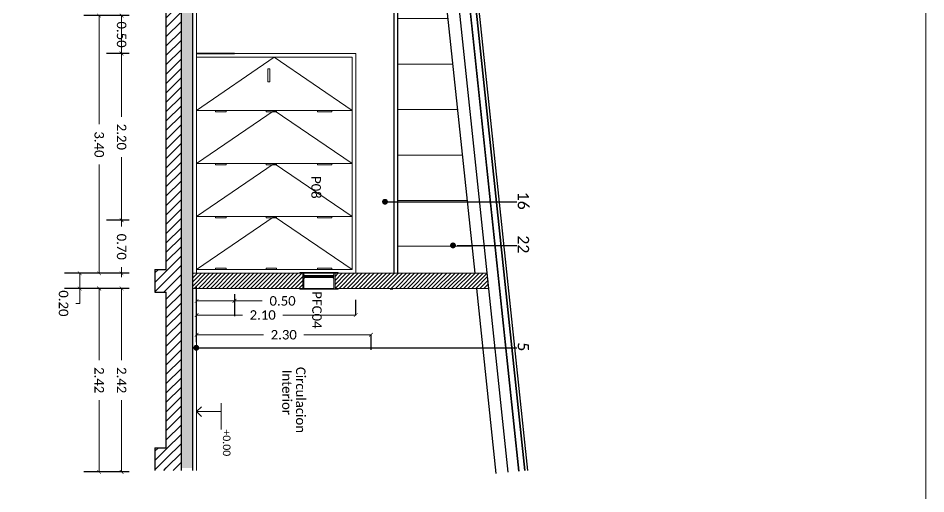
# Model space of a CAD drawing. Header units: metres. Extents: x -127.2 to -72.7, y -10.7 to 45.9.
# Drawn here: x -91.05 to -79.08, y 10.17 to 16.45 of the extents above; entities that cross this region are included whole.
import ezdxf
from ezdxf import colors
from ezdxf.entities.mleader import LeaderData, LeaderLine
from ezdxf.enums import TextEntityAlignment as Align
from ezdxf.math import Vec2, Vec3

# ---------------------------------------------------------------- set-up
doc = ezdxf.new("R2010")
doc.units = ezdxf.units.M
doc.header["$LTSCALE"] = 0.05
doc.header["$MEASUREMENT"] = 0
for name, color, linetype, lineweight in [('0-COT-1-50', 3, 'Continuous', 5), ('0-T-1-50-TEXTOS', 4, 'Continuous', 5), ('0-T-1-75-TEXTOS', 4, 'Continuous', 5), ('2.CORTE CHAPA', 3, 'Continuous', 25), ('2.CORTE MURO EXTERIOR', 4, 'Continuous', 18), ('3. LINEA SOLADO', 4, 'Continuous', 18), ('3.VISTA MURO AMARILLO', 3, 'Continuous', 35), ('3SA TEXTOS 1-100', 1, 'Continuous', 0), ('6', 252, 'Continuous', 25), ('AR-CARPINTERIA 015', 1, 'Continuous', 0), ('CARPINTERIAS', 1, 'Continuous', 25), ('ESTRUCTURA', 3, 'Continuous', 18), ('flechitas', 2, 'Continuous', 25)]:
    doc.layers.add(name, color=color, linetype=linetype, lineweight=lineweight)
doc.layers.add('2.CORTE PLATEA', color=4, linetype='Continuous')
doc.layers.add('HATCH', color=1, linetype='Continuous')
doc.layers.add('2.CORTE RELLENO MURO', color=7, linetype='Continuous', true_color=0x9e9e9e)
doc.layers.add('AR-CARPINTERIA DET BARRIDO', color=7, linetype='Continuous', lineweight=0, true_color=0x8a8a8a)
doc.styles.add('1-50-TEXTO-CAL', font='calibri.ttf', dxfattribs={"height": 0.125})
doc.styles.add('TCH-1-50-CA', font='calibri.ttf', dxfattribs={"height": 0.1})
doc.styles.add('TCH-1-75-CA', font='calibri.ttf', dxfattribs={"height": 0.15})
doc.dimstyles.new('1-50-COTAS', dxfattribs={"dimtxt": 0.12, "dimasz": 0.1, "dimexe": 0.2, "dimexo": 0.02, "dimgap": 0.1, "dimtad": 0, "dimtoh": 1, "dimzin": 0, "dimdsep": 46, "dimtxsty": '1-50-TEXTO-CAL', "dimblk": 'ARCHTICK', "dimcen": 2, "dimclrd": 256, "dimclre": 250, "dimclrt": 256, "dimadec": 0, "dimazin": 0, "dimtfac": 1, "dimtmove": 0, "dimatfit": 3, "dimldrblk": 'DOT', "dimfxl": 1, "dimfxlon": 1, "dimtzin": 0, "dimlwd": -1, "dimarcsym": 0})
pattern_1 = [(45, (0, 0), (-0.0265165042944955, 0.0265165042944955), [])]
pattern_2 = [(45, (0, 0), (-0.0618718433538229, 0.0618718433538229), [])]

# ---------------------------------------------------------------- blocks, each defined once
blk = doc.blocks.new('_ArchTick')
at = {"color": 0, "linetype": 'ByBlock', "const_width": 0.15}
blk.add_lwpolyline([(-0.5, -0.5), (0.5, 0.5)], dxfattribs=at)
blk = doc.blocks.new('*D46')
at = {"layer": '0-COT-1-50', "color": 250, "lineweight": -2, "transparency": 16777216}
for p, q in [((-88.6980167881667, 12.17629953461345), (-88.6980167881667, 12.47298835978131)), ((-86.39801678816677, 12.27298835978131), (-86.39801678816677, 12.07298835978131))]:
    blk.add_line(p, q, dxfattribs=at)
at = {"layer": '0-COT-1-50', "transparency": 16777216}
for p, q in [((-88.6980167881667, 12.27298835978131), (-87.81368986508981, 12.27298835978131)), ((-86.39801678816677, 12.27298835978131), (-87.28234371124366, 12.27298835978131))]:
    blk.add_line(p, q, dxfattribs=at)
at = {"layer": 'Defpoints', "color": 0, "transparency": 16777216}
for p in [(-86.39801678816677, 12.28184762417573), (-86.39801678816677, 12.27298835978131), (-88.6980167881667, 12.15629953461345, -2.0498967e-09)]:
    blk.add_point(p, dxfattribs=at)
at = {"layer": '0-COT-1-50', "transparency": 16777216, "xscale": 0.05, "yscale": 0.05, "zscale": 0.05, "rotation": 180}
blk.add_blockref('_ArchTick', (-88.6980167881667, 12.27298835978131), dxfattribs=at)
at = {"layer": '0-COT-1-50', "transparency": 16777216, "xscale": 0.05, "yscale": 0.05, "zscale": 0.05}
blk.add_blockref('_ArchTick', (-86.39801678816677, 12.27298835978131), dxfattribs=at)
at = {"layer": '0-COT-1-50', "transparency": 16777216, "insert": (-87.54801678816673, 12.27298835978131), "char_height": 0.125, "attachment_point": 5, "style": '1-50-TEXTO-CAL'}
blk.add_mtext('2.30', dxfattribs=at)
blk = doc.blocks.new('_Dot')
at = {"color": 0, "linetype": 'ByBlock', "lineweight": -2}
blk.add_line((-0.4999999999999432, 0), (-0.9999999999999432, 0), dxfattribs=at)
at = {"color": 0, "linetype": 'ByBlock', "const_width": 0.3425258225954906}
blk.add_lwpolyline([(-0.1712629112976742, 0, 1), (0.1712629112977879, 0, 1)], format="xyb", close=True, dxfattribs=at)
blk = doc.blocks.new('*D47')
at = {"layer": '0-COT-1-50', "color": 250, "lineweight": -2, "transparency": 16777216}
for p, q in [((-88.6980167881667, 12.53024995387942), (-88.6980167881667, 12.9195480281394)), ((-88.19801678816674, 12.80951923136864), (-88.19801678816674, 12.5195480281394))]:
    blk.add_line(p, q, dxfattribs=at)
at = {"layer": '0-COT-1-50', "transparency": 16777216}
for p, q in [((-88.6980167881667, 12.7195480281394), (-88.19801678816674, 12.7195480281394)), ((-88.19801678816674, 12.7195480281394), (-87.83159563432059, 12.7195480281394))]:
    blk.add_line(p, q, dxfattribs=at)
at = {"layer": 'Defpoints', "color": 0, "transparency": 16777216}
for p in [(-88.19801678816674, 12.82951923136864), (-88.19801678816674, 12.7195480281394), (-88.6980167881667, 12.51024995387942, -2.0498967e-09)]:
    blk.add_point(p, dxfattribs=at)
at = {"layer": '0-COT-1-50', "transparency": 16777216, "xscale": 0.05, "yscale": 0.05, "zscale": 0.05, "rotation": 180}
blk.add_blockref('_ArchTick', (-88.6980167881667, 12.7195480281394), dxfattribs=at)
at = {"layer": '0-COT-1-50', "transparency": 16777216, "xscale": 0.05, "yscale": 0.05, "zscale": 0.05}
blk.add_blockref('_ArchTick', (-88.19801678816674, 12.7195480281394), dxfattribs=at)
at = {"layer": '0-COT-1-50', "transparency": 16777216, "insert": (-87.56390332662828, 12.7195480281394), "char_height": 0.125, "attachment_point": 5, "style": '1-50-TEXTO-CAL'}
blk.add_mtext('0.50', dxfattribs=at)
blk = doc.blocks.new('*D48')
at = {"layer": '0-COT-1-50', "color": 250, "lineweight": -2, "transparency": 16777216}
for p, q in [((-88.6980167881667, 12.34402292885516), (-88.6980167881667, 12.73332100311513)), ((-86.59801678816662, 12.53332100311513), (-86.59801678816662, 12.73332100311513))]:
    blk.add_line(p, q, dxfattribs=at)
at = {"layer": '0-COT-1-50', "transparency": 16777216}
for p, q in [((-88.6980167881667, 12.53332100311513), (-88.09118986508982, 12.53332100311513)), ((-86.59801678816662, 12.53332100311513), (-87.55984371124366, 12.53332100311513))]:
    blk.add_line(p, q, dxfattribs=at)
at = {"layer": 'Defpoints', "color": 0, "transparency": 16777216}
for p in [(-86.59801678816662, 12.53332100311513), (-86.59801678816662, 12.51478653375426, -2.5673964e-09), (-88.6980167881667, 12.32402292885516, -2.0498967e-09)]:
    blk.add_point(p, dxfattribs=at)
at = {"layer": '0-COT-1-50', "transparency": 16777216, "xscale": 0.05, "yscale": 0.05, "zscale": 0.05, "rotation": 180}
blk.add_blockref('_ArchTick', (-88.6980167881667, 12.53332100311513), dxfattribs=at)
at = {"layer": '0-COT-1-50', "transparency": 16777216, "xscale": 0.05, "yscale": 0.05, "zscale": 0.05}
blk.add_blockref('_ArchTick', (-86.59801678816662, 12.53332100311513), dxfattribs=at)
at = {"layer": '0-COT-1-50', "transparency": 16777216, "insert": (-87.82551678816674, 12.53332100311513), "char_height": 0.125, "attachment_point": 5, "style": '1-50-TEXTO-CAL'}
blk.add_mtext('2.10', dxfattribs=at)
blk = doc.blocks.new('*D121')
at = {"layer": '0-COT-1-50', "color": 250, "lineweight": -2, "transparency": 16777216}
for p, q in [((-89.88354344486997, 16.48358507775342), (-90.1830167881667, 16.48358507775342)), ((-89.88354344486997, 13.08369226340783), (-90.1830167881667, 13.08369226340783))]:
    blk.add_line(p, q, dxfattribs=at)
at = {"layer": '0-COT-1-50', "transparency": 16777216}
for p, q in [((-89.9830167881667, 16.48358507775342), (-89.9830167881667, 15.04984059365755)), ((-89.9830167881667, 13.08369226340783), (-89.9830167881667, 14.5174367475037))]:
    blk.add_line(p, q, dxfattribs=at)
at = {"layer": 'Defpoints', "color": 0, "transparency": 16777216}
for p in [(-89.86354344486998, 16.48358507775342, 5.3223426e-09), (-89.9830167881667, 13.08369226340783), (-89.86354344486998, 13.08369226340783, 5.2884059e-09)]:
    blk.add_point(p, dxfattribs=at)
at = {"layer": '0-COT-1-50', "transparency": 16777216, "xscale": 0.05, "yscale": 0.05, "zscale": 0.05}
for p, rotation in [((-89.9830167881667, 16.48358507775342), 90), ((-89.9830167881667, 13.08369226340783), 270)]:
    blk.add_blockref('_ArchTick', p, dxfattribs=dict(at, rotation=rotation))
at = {"layer": '0-COT-1-50', "transparency": 16777216, "insert": (-89.9830167881667, 14.78363867058061), "char_height": 0.125, "attachment_point": 5, "rotation": 270, "style": '1-50-TEXTO-CAL'}
blk.add_mtext('3.40', dxfattribs=at)
blk = doc.blocks.new('*D122')
at = {"layer": '0-COT-1-50', "color": 250, "lineweight": -2, "transparency": 16777216}
for p, q in [((-89.88354344486997, 12.88368856762117), (-90.1830167881667, 12.88368856762117)), ((-89.88354344487254, 10.46367986041713), (-90.1830167881667, 10.46367986041713))]:
    blk.add_line(p, q, dxfattribs=at)
at = {"layer": '0-COT-1-50', "transparency": 16777216}
for p, q in [((-89.9830167881667, 12.88368856762117), (-89.9830167881667, 11.93728998324993)), ((-89.9830167881667, 10.46367986041713), (-89.9830167881667, 11.41007844478839))]:
    blk.add_line(p, q, dxfattribs=at)
at = {"layer": 'Defpoints', "color": 0, "transparency": 16777216}
for p in [(-89.86354344486998, 12.88368856762117, 5.2884059e-09), (-89.9830167881667, 10.46367986041713), (-89.86354344487255, 10.46367986041713, 5.2884059e-09)]:
    blk.add_point(p, dxfattribs=at)
at = {"layer": '0-COT-1-50', "transparency": 16777216, "xscale": 0.05, "yscale": 0.05, "zscale": 0.05}
for p, rotation in [((-89.9830167881667, 12.88368856762117), 90), ((-89.9830167881667, 10.46367986041713), 270)]:
    blk.add_blockref('_ArchTick', p, dxfattribs=dict(at, rotation=rotation))
at = {"layer": '0-COT-1-50', "transparency": 16777216, "insert": (-89.9830167881667, 11.67368421401915), "char_height": 0.125, "attachment_point": 5, "rotation": 270, "style": '1-50-TEXTO-CAL'}
blk.add_mtext('2.42', dxfattribs=at)
blk = doc.blocks.new('*D126')
at = {"layer": '0-COT-1-50', "color": 250, "lineweight": -2, "transparency": 16777216}
for p, q in [((-89.58808224956833, 16.48358507775342), (-89.88755559286506, 16.48358507775342)), ((-89.58808224956886, 15.9836822451621), (-89.88755559286506, 15.9836822451621))]:
    blk.add_line(p, q, dxfattribs=at)
at = {"layer": '0-COT-1-50', "transparency": 16777216}
blk.add_line((-89.68755559286505, 16.48358507775342), (-89.68755559286505, 15.9836822451621), dxfattribs=at)
at = {"layer": 'Defpoints', "color": 0, "transparency": 16777216}
for p in [(-89.56808224956833, 16.48358507775342, 5.2884059e-09), (-89.68755559286505, 15.9836822451621), (-89.56808224956886, 15.9836822451621, 5.2884059e-09)]:
    blk.add_point(p, dxfattribs=at)
at = {"layer": '0-COT-1-50', "transparency": 16777216, "xscale": 0.05, "yscale": 0.05, "zscale": 0.05}
for p, rotation in [((-89.68755559286505, 16.48358507775342), 90), ((-89.68755559286505, 15.9836822451621), 270)]:
    blk.add_blockref('_ArchTick', p, dxfattribs=dict(at, rotation=rotation))
at = {"layer": '0-COT-1-50', "transparency": 16777216, "insert": (-89.68755559286505, 16.23363366145775), "char_height": 0.125, "attachment_point": 5, "rotation": 270, "style": '1-50-TEXTO-CAL'}
blk.add_mtext('0.50', dxfattribs=at)
blk = doc.blocks.new('*D127')
at = {"layer": '0-COT-1-50', "color": 250, "lineweight": -2, "transparency": 16777216}
for p, q in [((-89.58808224956833, 15.9836822451621), (-89.88755559286507, 15.9836822451621)), ((-89.58808224957065, 13.78369273429809), (-89.88755559286507, 13.78369273429809))]:
    blk.add_line(p, q, dxfattribs=at)
at = {"layer": '0-COT-1-50', "transparency": 16777216}
for p, q in [((-89.68755559286507, 15.9836822451621), (-89.68755559286507, 15.14936056665317)), ((-89.68755559286507, 13.78369273429809), (-89.68755559286507, 14.61801441280702))]:
    blk.add_line(p, q, dxfattribs=at)
at = {"layer": 'Defpoints', "color": 0, "transparency": 16777216}
for p in [(-89.56808224956833, 15.9836822451621, 5.2884059e-09), (-89.68755559286507, 13.78369273429809), (-89.56808224957065, 13.78369273429809, 5.2884059e-09)]:
    blk.add_point(p, dxfattribs=at)
at = {"layer": '0-COT-1-50', "transparency": 16777216, "xscale": 0.05, "yscale": 0.05, "zscale": 0.05}
for p, rotation in [((-89.68755559286507, 15.9836822451621), 90), ((-89.68755559286507, 13.78369273429809), 270)]:
    blk.add_blockref('_ArchTick', p, dxfattribs=dict(at, rotation=rotation))
at = {"layer": '0-COT-1-50', "transparency": 16777216, "insert": (-89.68755559286507, 14.88368748973008), "char_height": 0.125, "attachment_point": 5, "rotation": 270, "style": '1-50-TEXTO-CAL'}
blk.add_mtext('2.20', dxfattribs=at)
blk = doc.blocks.new('*D128')
at = {"layer": '0-COT-1-50', "color": 250, "lineweight": -2, "transparency": 16777216}
for p, q in [((-89.58808224956833, 13.78369273429809), (-89.88755559286507, 13.78369273429809)), ((-89.58808224956906, 13.08369226340783), (-89.88755559286507, 13.08369226340783))]:
    blk.add_line(p, q, dxfattribs=at)
at = {"layer": '0-COT-1-50', "transparency": 16777216}
for p, q in [((-89.68755559286507, 13.78369273429809), (-89.68755559286507, 13.83369273429809)), ((-89.68755559286507, 13.78369273429809), (-89.68755559286507, 13.70138480654527)), ((-89.68755559286507, 13.08369226340783), (-89.68755559286507, 13.16600019116065)), ((-89.68755559286507, 13.08369226340783), (-89.68755559286507, 13.03369226340783))]:
    blk.add_line(p, q, dxfattribs=at)
at = {"layer": 'Defpoints', "color": 0, "transparency": 16777216}
for p in [(-89.56808224956833, 13.78369273429809, 5.2884059e-09), (-89.68755559286507, 13.08369226340783), (-89.56808224956906, 13.08369226340783, 5.2884059e-09)]:
    blk.add_point(p, dxfattribs=at)
at = {"layer": '0-COT-1-50', "transparency": 16777216, "xscale": 0.05, "yscale": 0.05, "zscale": 0.05}
for p, rotation in [((-89.68755559286507, 13.78369273429809), 270), ((-89.68755559286507, 13.08369226340783), 90)]:
    blk.add_blockref('_ArchTick', p, dxfattribs=dict(at, rotation=rotation))
at = {"layer": '0-COT-1-50', "transparency": 16777216, "insert": (-89.68755559286507, 13.43369249885295), "char_height": 0.125, "attachment_point": 5, "rotation": 270, "style": '1-50-TEXTO-CAL'}
blk.add_mtext('0.70', dxfattribs=at)
blk = doc.blocks.new('*D129')
at = {"layer": '0-COT-1-50', "color": 250, "lineweight": -2, "transparency": 16777216}
for p, q in [((-89.58808224956833, 13.08369226340783), (-90.43919159560423, 13.08369226340783)), ((-89.58808224956853, 12.88368856762117), (-90.43919159560423, 12.88368856762117))]:
    blk.add_line(p, q, dxfattribs=at)
at = {"layer": '0-COT-1-50', "transparency": 16777216}
for p, q in [((-90.23919159560423, 13.08369226340783), (-90.23919159560423, 12.88368856762117)), ((-90.23919159560423, 12.88368856762117), (-90.23919159560423, 12.68665483653225)), ((-90.23919159560423, 12.68665483653225), (-90.28919159560422, 12.68665483653225))]:
    blk.add_line(p, q, dxfattribs=at)
at = {"layer": 'Defpoints', "color": 0, "transparency": 16777216}
for p in [(-89.56808224956833, 13.08369226340783, 5.2884059e-09), (-90.23919159560423, 12.88368856762117), (-89.56808224956853, 12.88368856762117, 5.2884059e-09)]:
    blk.add_point(p, dxfattribs=at)
at = {"layer": '0-COT-1-50', "transparency": 16777216, "xscale": 0.05, "yscale": 0.05, "zscale": 0.05}
for p, rotation in [((-90.23919159560423, 13.08369226340783), 90), ((-90.23919159560423, 12.88368856762117), 270)]:
    blk.add_blockref('_ArchTick', p, dxfattribs=dict(at, rotation=rotation))
at = {"layer": '0-COT-1-50', "transparency": 16777216, "insert": (-90.45323005714269, 12.68665483653223), "char_height": 0.125, "attachment_point": 5, "rotation": 270, "style": '1-50-TEXTO-CAL'}
blk.add_mtext('0.20', dxfattribs=at)
blk = doc.blocks.new('*D124')
at = {"layer": '0-COT-1-50', "color": 250, "lineweight": -2, "transparency": 16777216}
for p, q in [((-89.58808224956833, 12.88368856762117), (-89.88755559286506, 12.88368856762117)), ((-89.5880822495709, 10.46367986041713), (-89.88755559286506, 10.46367986041713))]:
    blk.add_line(p, q, dxfattribs=at)
at = {"layer": '0-COT-1-50', "transparency": 16777216}
for p, q in [((-89.68755559286505, 12.88368856762117), (-89.68755559286505, 11.93728998324993)), ((-89.68755559286505, 10.46367986041713), (-89.68755559286505, 11.41007844478839))]:
    blk.add_line(p, q, dxfattribs=at)
at = {"layer": 'Defpoints', "color": 0, "transparency": 16777216}
for p in [(-89.56808224956833, 12.88368856762117, 5.2884059e-09), (-89.68755559286505, 10.46367986041713), (-89.5680822495709, 10.46367986041713, 5.2884059e-09)]:
    blk.add_point(p, dxfattribs=at)
at = {"layer": '0-COT-1-50', "transparency": 16777216, "xscale": 0.05, "yscale": 0.05, "zscale": 0.05}
for p, rotation in [((-89.68755559286505, 12.88368856762117), 90), ((-89.68755559286505, 10.46367986041713), 270)]:
    blk.add_blockref('_ArchTick', p, dxfattribs=dict(at, rotation=rotation))
at = {"layer": '0-COT-1-50', "transparency": 16777216, "insert": (-89.68755559286505, 11.67368421401915), "char_height": 0.125, "attachment_point": 5, "rotation": 270, "style": '1-50-TEXTO-CAL'}
blk.add_mtext('2.42', dxfattribs=at)
blk = doc.blocks.new('_Open90')
at = {"color": 0, "linetype": 'ByBlock', "lineweight": -2}
for p, q in [((0, 0), (-1, 0)), ((-0.5, 0.5), (0, 0)), ((0, 0), (-0.5, -0.5))]:
    blk.add_line(p, q, dxfattribs=at)
blk = doc.blocks.new('PFC04-corte')
at = {"layer": 'CARPINTERIAS', "linetype": 'Continuous', "lineweight": 5}
for p, q in [((0, 0), (4.547e-13, -0.5037999401918114)), ((0, 0), (0.0113193339698228, 0)), ((0.2113193339655481, 0), (0.2210531332448227, 0)), ((0.2210531332448227, 0), (0.2210531332448227, -0.5037999401918114)), ((0, -0.0545782262279317), (0.0353783334062427, -0.0545782262279317)), ((0.0113193339698228, -0.0545782262279317), (0.0113193339698228, -0.4492217139638797)), ((0.0420238205679198, -0.0545782262279317), (0.067918243607437, -0.0545782262279317)), ((0.2210531332448227, -0.0545782262279317), (0.0745637307695688, -0.0545782262279317)), ((0.2113193339655481, -0.4492217139638797), (0.2113193339650934, -0.0545782262279317)), ((0, -0.449221713964107), (0.0353783334062427, -0.449221713964107)), ((0.0420238205679198, -0.449221713964107), (0.067918243607437, -0.449221713964107)), ((0.0745652403475106, -0.449221713964107), (0.2210531332448227, -0.4492217139643344)), ((0, -0.5037999401920388), (0.0113193339689133, -0.5037999401922661)), ((0.2113193339650934, -0.5037999401922661), (0.2210531332448227, -0.5037999401922661))]:
    blk.add_line(p, q, dxfattribs=at)
for points in [[(0.0420238205679198, -0.0545782262279317), (0.0420253301458615, -0.0545782262279317), (0.0420253301458615, -0.0620493328619887), (0.0353783334062427, -0.0620493328619887), (0.0353783334062427, -0.0545782262279317)], [(0.0420238205679198, -0.0545782262279317), (0.0420238205679198, -0.449221713964107)], [(0.0473352230651471, -0.0545782262279317), (0.0473352230651471, -0.449221713964107)], [(0.0621633336581908, -0.0545782262279317), (0.0621633336581908, -0.449221713964107)], [(0.0679182436078918, -0.0545782262279317), (0.06791673402995, -0.0545782262279317), (0.06791673402995, -0.0620493328619887), (0.0745637307695688, -0.0620493328619887), (0.0745637307695688, -0.0545782262279317)], [(0.067918243607437, -0.0545782262279317), (0.067918243607437, -0.449221713964107)], [(0.0420238205679198, -0.449221713964107), (0.0420253301458615, -0.449221713964107), (0.0420253301458615, -0.4417506073300501), (0.0353783334062427, -0.4417506073300501), (0.0353783334062427, -0.449221713964107)], [(0.0745652403475106, -0.449221713964107), (0.0745652403475106, -0.4417506073300501), (0.067918243607437, -0.4417506073300501), (0.067918243607437, -0.449221713964107)]]:
    blk.add_lwpolyline(points, dxfattribs=at)
at = {"layer": 'ESTRUCTURA', "color": 252, "ltscale": 2}
blk.add_line((0.2113193339650934, -0.4656910723374494), (0.2113193339650934, -0.4656910723374494), dxfattribs=at)
blk.add_line((0.2113193339650934, -0.4656910723374494), (0.2113193339650934, -0.4656910723374494), dxfattribs=at)
blk.add_line((0.2113193339650934, -0.4656910723374494), (0.2113193339650934, -0.4656910723374494), dxfattribs=at)
blk = doc.blocks.new('P08A - vista')
at = {"layer": 'AR-CARPINTERIA 015', "linetype": 'Continuous', "lineweight": 5}
for p, q in [((0.7500258190793829, 2.050670243600052), (0.7500258190793829, -2.6132057e-09)), ((1.450025819079201, 2.050670240986847), (1.450025819079201, -5.2264113e-09)), ((2.150025819079019, 2.050670240986847), (2.150025819079019, -5.2264113e-09))]:
    blk.add_line(p, q, dxfattribs=at)
for points in [[(4.547e-13, 2.099999999999682), (2.90001684004983, 2.099999992160292), (2.900016840050283, -7.8393896e-09), (0, 0)], [(0.0499572269382043, 2.050670246213258), (2.850059613096619, 2.050670238373868), (2.850059613097073, -7.8393896e-09), (0.04995722693865901, 0)], [(0.04995722693865901, 1.786157862258051), (0.0690969592601505, 1.786157862258051), (0.0690969592601505, 1.596397391352639), (0.04995722693865901, 1.596397391352639)], [(0.7309034539607637, 1.786157862258051), (0.7500431862822552, 1.786157862258051), (0.7500431862822552, 1.596397391352639), (0.7309034539607637, 1.596397391352639)], [(1.430903453960582, 1.786157858991601), (1.450043186282073, 1.786157858991601), (1.450043186282073, 1.596397388086189), (1.430903453960582, 1.596397388086189)], [(2.130903446824504, 1.786157858338584), (2.150043179145996, 1.786157858338584), (2.150043179145996, 1.596397387433171), (2.130903446824504, 1.596397387433171)], [(0.04995722693865901, 1.056436902457335), (0.0690969592601505, 1.056436902457335), (0.0690969592601505, 0.9166764315518776), (0.04995722693865901, 0.9166764315518776)], [(0.7309034539607637, 1.056436902457335), (0.7500431862822552, 1.056436902457335), (0.7500431862822552, 0.9166764315518776), (0.7309034539607637, 0.9166764315518776)], [(1.430903453960582, 1.056436899190885), (1.450043186282073, 1.056436899190885), (1.450043186282073, 0.9166764282854274), (1.430903453960582, 0.9166764282854274)], [(2.130903446824504, 1.056436898537868), (2.150043179145996, 1.056436898537868), (2.150043179145996, 0.9166764276324102), (2.130903446824504, 0.9166764276324102)], [(2.525938783642687, 0.9681921387277724), (2.695647926900619, 0.9681921387277724), (2.695647926900619, 0.9382434663898492), (2.525938783642687, 0.9382434663898492)], [(0.04995722693865901, 0.3884676070661044), (0.0690969592601505, 0.3884676070661044), (0.0690969592601505, 0.2487071361460949), (0.04995722693865901, 0.2487071361460949)], [(0.7309034539607637, 0.3884676070661044), (0.7500431862822552, 0.3884676070661044), (0.7500431862822552, 0.2487071361460949), (0.7309034539607637, 0.2487071361460949)], [(1.430903453960582, 0.3884676037996542), (1.450043186282073, 0.3884676037996542), (1.450043186282073, 0.2487071328796446), (1.430903453960582, 0.2487071328796446)], [(2.130903446824504, 0.388467603146637), (2.150043179145996, 0.388467603146637), (2.150043179145996, 0.2487071322266274), (2.130903446824504, 0.2487071322266274)]]:
    blk.add_lwpolyline(points, close=True, dxfattribs=at)
at = {"layer": 'AR-CARPINTERIA DET BARRIDO', "ltscale": 3}
for p, q in [((0.04995722693865901, 2.050670246213258), (0.7500258190793829, 1.025335120493537)), ((0.7500258190793829, 2.050670243600052), (1.450025819079201, 1.025335117880104)), ((1.450025819079201, 2.050670240986847), (2.150025819064012, 1.025335115267126)), ((2.150025815511071, 2.050670235107418), (2.850025815495883, 1.025335109387697)), ((0.04995722693865901, 0), (0.7500258190793829, 1.025335120493537)), ((0.7500258190793829, 0), (1.450025819079201, 1.025335117880104)), ((1.450025819079201, -5.2264113e-09), (2.150025819064012, 1.025335115267126)), ((2.150025815511071, -1.11058398e-08), (2.850025815495883, 1.025335109387697))]:
    blk.add_line(p, q, dxfattribs=at)

msp = doc.modelspace()

# ---------------------------------------------------------------- hatches: boundary and pattern name
at = {"layer": '2.CORTE RELLENO MURO'}
msp.add_hatch(color=256, dxfattribs=at).paths.add_polyline_path([(-88.74801678816664, 22.4287003885349), (-88.89801678816664, 22.4287003885349), (-88.90230694778974, 10.51584903388445), (-88.75230694778975, 10.51584903388445)])
at = {"layer": 'HATCH', "ltscale": 2}
h = msp.add_hatch(dxfattribs=at)
h.set_pattern_fill('ANSI31', color=256, scale=0.7, style=0)
h.set_pattern_definition(pattern_2)
h.paths.add_polyline_path([(-88.8980167881667, 22.4287003885349), (-89.09801678816667, 22.4287003885349), (-89.09801678816666, 20.33368225689327), (-89.2480167881666, 20.33368225689327), (-89.2480167881666, 20.03368903851049), (-89.09801678816666, 20.03368903851049), (-89.09801678816666, 13.13368065709312), (-89.24801678816658, 13.13368065709312), (-89.24801678816658, 12.83368743871031), (-89.09801678816666, 12.83368743871031), (-89.09801678816666, 10.48368876851621), (-88.89801678816664, 10.48368876851621)])
at = {"layer": 'HATCH'}
h = msp.add_hatch(dxfattribs=at)
h.set_pattern_fill('ANSI31', color=256, scale=0.3, style=0)
h.set_pattern_definition(pattern_1)
h.paths.add_polyline_path([(-87.2980167881666, 12.88368540667271), (-87.2980167881666, 13.08368910246038), (-88.74801678816664, 13.0836923762988), (-88.74801678816664, 12.88368868051113)])
h = msp.add_hatch(dxfattribs=at)
h.set_pattern_fill('ANSI31', color=256, scale=0.3, style=0)
h.set_pattern_definition(pattern_1)
h.paths.add_polyline_path([(-86.87043458368355, 13.08368910246038), (-86.87043458368355, 12.98368725456655), (-86.87043458368355, 12.88368382619899), (-86.39801678816677, 12.88368382619899), (-86.39801678816677, 12.95868382619898), (-86.39801678816673, 12.88368382619896), (-86.29801678816679, 12.88368382619896), (-84.84187538547478, 12.883683826199), (-84.86295433844677, 13.0834732403266)])
h = msp.add_hatch(dxfattribs=at)
h.set_pattern_fill('ANSI31', color=256, scale=0.7, style=0)
h.set_pattern_definition(pattern_2)
h.paths.add_polyline_path([(-89.09801678816666, 10.78368198689901), (-89.24801678816658, 10.78368198689901), (-89.24801678816658, 10.4836887685162), (-89.09801678816666, 10.4836887685162)])

# ---------------------------------------------------------------- linework, layer by layer
for p, q in [((-86.09801678816662, 20.08368903851039, 4.0809758e-09), (-86.09801678816662, 13.08369226340782, -3.1740405e-09)), ((-86.04801678816618, 20.08368903851039, 4.0809758e-09), (-86.04801678816622, 13.08369226340783, -3.1740405e-09))]:
    msp.add_line(p, q)
at = {"layer": '0-COT-1-50'}
for p, q in [((-86.0480167881662, 16.44376077291872), (-85.37837240219685, 16.44376077291872)), ((-86.0480167881662, 15.84376077291872), (-85.31506888915338, 15.84376077291872)), ((-86.0480167881662, 15.24376077291872), (-85.25176537610993, 15.24376077291872)), ((-86.0480167881662, 14.64376077291872), (-85.18846186306651, 14.64376077291872)), ((-86.0480167881662, 14.04376077291872), (-85.12515835002306, 14.04376077291872)), ((-86.0480167881662, 13.44376077291872), (-85.06185483697958, 13.44376077291872))]:
    msp.add_line(p, q, dxfattribs=at)
at = {"layer": '2.CORTE CHAPA'}
for p, q in [((-84.58617473870521, 10.46011551717879, -2.34846026e-08), (-85.6830495382247, 20.85645606876803, -2.59584284e-08)), ((-84.4469474971762, 10.47480480634568, -2.34846026e-08), (-85.5438222966957, 20.87114535793492, -2.59584284e-08)), ((-84.44230242182715, 10.47529488899226, -2.34845749e-08), (-85.53917722134662, 20.8716354405815, -2.59584007e-08)), ((-84.3673767849498, 10.4830822137028, -2.34845749e-08), (-85.46426387296479, 20.87953923745886, -2.59584284e-08)), ((-84.36274399809629, 10.4836887685162, -2.34845749e-08), (-85.45961879761576, 20.88002932010544, -2.59584007e-08)), ((-85.02386500075131, 13.08368752198669, -2.41128804e-08), (-85.76240614626036, 20.08368903851039, -2.5778542e-08)), ((-86.1427760266984, 12.88064581327586), (-86.13778196492134, 12.88040220094692)), ((-84.7452915861669, 10.44332775813092, -2.34846026e-08), (-85.00276343980958, 12.88368382619899, -2.40652893e-08))]:
    msp.add_line(p, q, dxfattribs=at)
at = {"layer": '2.CORTE MURO EXTERIOR'}
for p, q in [((-87.29801678816662, 13.08368910246038), (-88.74801678816665, 13.0836923762988)), ((-87.2980167881666, 13.08368910246038, -3.1740438e-09), (-87.2980167881666, 12.88368540667271, -3.3813339e-09)), ((-86.87043458368356, 13.08368910246038, -3.1740491e-09), (-86.87043458368356, 12.88368382619899, -3.3813177e-09)), ((-84.86297694641651, 13.08368752198669), (-86.87043458368359, 13.08368752198669, -3.1740508e-09)), ((-84.86295433844677, 13.0834732403266, -2.41088348e-08), (-84.84187538547478, 12.883683826199)), ((-87.2980167881666, 12.88368540667271), (-88.74801678816665, 12.88368868051113)), ((-86.87043458368356, 12.88368382619899), (-84.84187538547478, 12.883683826199)), ((-86.39801678816673, 12.88368382619896), (-86.39801678816673, 12.88368382619899)), ((-86.29801678816679, 12.88368382619896), (-86.29801678816679, 12.88368382619896))]:
    msp.add_line(p, q, dxfattribs=at)
at = {"layer": '2.CORTE PLATEA'}
for p, q in [((-88.89801678816664, 10.4836887685162, 2.4799115e-09), (-88.89801678816661, 22.4287003885349, 5.2162134e-09)), ((-88.74801678816664, 10.4836887685162, 2.4799115e-09), (-88.74801678816664, 22.4287003885349, 5.2162134e-09)), ((-89.09801678816666, 13.13368065709312, 5.7012752e-09), (-89.09801678816666, 20.03368903851048, 5.7012752e-09)), ((-89.24801678816658, 13.13368065709312), (-89.24801678816658, 12.83368743871031)), ((-89.24801678816658, 13.13368065709312), (-89.09801678816666, 13.13368065709312, 5.7012752e-09)), ((-89.24801678816658, 12.83368743871031), (-89.09801678816666, 12.83368743871031, 5.7012752e-09)), ((-89.09801678816666, 10.78368198689901, 2.4799115e-09), (-89.09801678816666, 12.83368743871032, 5.7012752e-09)), ((-89.24801678816658, 10.78368198689901, -3.6697787e-09), (-89.24801678816658, 10.4836887685162, -3.6697787e-09)), ((-89.2480167881666, 10.78368198689901, -3.6697787e-09), (-89.09801678816666, 10.78368198689901, 2.4799115e-09))]:
    msp.add_line(p, q, dxfattribs=at)
at = {"layer": '3. LINEA SOLADO', "linetype": 'Continuous'}
msp.add_line((-88.69801678816661, 22.65370038854012, 5.0085964e-09), (-88.69801678816661, 13.08369226340782, -3.1740405e-09), dxfattribs=at)
at = {"layer": '3. LINEA SOLADO'}
for p, q in [((-88.74801678816662, 22.4287003885349, 6.1211403e-09), (-88.74801678816662, 10.48367986041715, 2.0792754e-09)), ((-88.69801678816661, 12.88368856762015, -3.3813306e-09), (-88.69801678816661, 10.48368876851623, -5.8687657e-09))]:
    msp.add_line(p, q, dxfattribs=at)
at = {"layer": '3.VISTA MURO AMARILLO'}
msp.add_line((-88.19801678816674, 15.9836822451621), (-88.69801678816664, 15.9836822451621), dxfattribs=at)
at = {"layer": '6'}
for p, q in [((-84.32754973621057, 10.4836887685162, -2.34837011e-08), (-85.42481198723354, 20.88370164239716, -2.59584007e-08)), ((-86.13778196492134, 12.88040220094692), (-86.10781759425893, 12.87894052697325))]:
    msp.add_line(p, q, dxfattribs=at)
at = {"layer": 'ESTRUCTURA'}
msp.add_lwpolyline([(-127.1893212184144, 38.28813371181232), (-79.07798426157925, 38.28813371181232), (-79.07798426157925, -1.010811989196071), (-127.1893212184144, -1.010811989196071)], close=True, dxfattribs=at)
at = {"layer": 'flechitas', "linetype": 'ByBlock', "lineweight": -2}
for points in [[(-86.24017217244491, 14.0278800120208), (-84.47298811942152, 14.0278800120208)], [(-85.20322365786012, 13.45222419172254), (-84.47298811942152, 13.45222419172254)], [(-88.67376226296179, 12.10101944820087), (-84.47298811942152, 12.10101944820087)]]:
    msp.add_lwpolyline(points, dxfattribs=at)

# ---------------------------------------------------------------- block references
at = {"layer": '0-COT-1-50', "xscale": -1, "rotation": 270}
msp.add_blockref('P08A - vista', (-88.69801678816725, 13.08366540511182), dxfattribs=at)
at = {"layer": 'CARPINTERIAS', "rotation": 270}
msp.add_blockref('PFC04-corte', (-86.83232571582916, 13.0950084364293), dxfattribs=at)
at = {"layer": 'flechitas', "linetype": 'ByBlock', "lineweight": -2, "xscale": -0.1125, "yscale": 0.1125, "zscale": 0.1125}
for p in [(-86.21204717244491, 14.0278800120208), (-85.31572365786008, 13.45222419172254), (-88.70188726296179, 12.10101944820087)]:
    msp.add_blockref('_Dot', p, dxfattribs=at)

# ---------------------------------------------------------------- texts
at = {"layer": '0-T-1-50-TEXTOS', "char_height": 0.125, "width": 3.36795301084021, "attachment_point": 1, "rotation": 270, "line_spacing_factor": 4, "style": '1-50-TEXTO-CAL'}
for s, insert in [(' P08', (-87.05827703570003, 14.41035401999787)), (' PFC04', (-87.04764852822002, 12.89119258605292))]:
    msp.add_mtext(s, dxfattribs=dict(at, insert=insert))
at = {"layer": '0-T-1-75-TEXTOS', "lineweight": 5, "style": 'TCH-1-75-CA'}
for s, p in [('16', (-84.461538401094, 14.04119137585235)), ('22', (-84.461538401094, 13.46553555555408)), ('5', (-84.461538401094, 12.11433081203242))]:
    msp.add_text(s, height=0.15, rotation=270, dxfattribs=at).set_placement(p, align=Align.CENTER)
at = {"layer": '0-T-1-75-TEXTOS', "char_height": 0.125, "width": 2.160877470745928, "attachment_point": 1, "rotation": 270, "style": '1-50-TEXTO-CAL'}
for s, insert in [('Interior', (-87.44327658578536, 11.81176121064587)), ('Circulacion', (-87.26124614652676, 11.84850304793151))]:
    msp.add_mtext(s, dxfattribs=dict(at, insert=insert))

# ---------------------------------------------------------------- dimensions: what is measured, and where the dimension line sits
at = {"layer": '0-COT-1-50'}
for p1, p2, distance, picture, middle in [((-89.86354344486998, 16.48358507775342, 1.10236178e-08), (-89.86354344486998, 13.08369226340783, 1.09896811e-08), -0.11947334329671833, '*D121', (-89.9830167881667, 14.78363867058061, 5.7012752e-09)), ((-89.56808224956833, 15.9836822451621, 1.09896811e-08), (-89.56808224957065, 13.78369273429809, 1.09896811e-08), -0.11947334329441618, '*D127', (-89.68755559286507, 14.88368748973008, 5.7012752e-09)), ((-89.56808224956833, 13.78369273429809, 1.09896811e-08), (-89.56808224956906, 13.08369226340783, 1.09896811e-08), -0.11947334329600777, '*D128', (-89.68755559286507, 13.43369249885295, 5.7012752e-09))]:
    dim = msp.add_aligned_dim(p1=p1, p2=p2, distance=distance, dimstyle='1-50-COTAS', override={"dimasz": 0.05}, dxfattribs=at)
    dim.commit()
    dim.dimension.update_dxf_attribs({"geometry": picture, "text_midpoint": middle, "text_rotation": 270})
for base, p1, p2, angle, picture, middle in [((-89.68755559286505, 15.9836822451621, 5.7352119e-09), (-89.56808224956833, 16.48358507775342, 1.10236178e-08), (-89.56808224956886, 15.9836822451621, 1.10236178e-08), 269.99999999993975, '*D126', (-89.68755559286505, 16.23363366145775, 5.7352119e-09)), ((-90.23919159560423, 12.88368856762117, 5.7012752e-09), (-89.56808224956833, 13.08369226340783, 1.09896811e-08), (-89.56808224956853, 12.88368856762117, 1.09896811e-08), 269.999999999943, '*D129', (-90.45323005714269, 12.68665483653223, 5.7012752e-09)), ((-89.9830167881667, 10.46367986041713, 5.7012752e-09), (-89.86354344486998, 12.88368856762117, 1.09896811e-08), (-89.86354344487255, 10.46367986041713, 1.09896811e-08), 269.99999999993906, '*D122', (-89.9830167881667, 11.67368421401915, 5.7012752e-09)), ((-89.68755559286505, 10.46367986041713, 5.7012752e-09), (-89.56808224956833, 12.88368856762117, 1.09896811e-08), (-89.5680822495709, 10.46367986041713, 1.09896811e-08), 269.99999999993906, '*D124', (-89.68755559286505, 11.67368421401915, 5.7012752e-09))]:
    dim = msp.add_linear_dim(base=base, p1=p1, p2=p2, angle=angle, dimstyle='1-50-COTAS', override={"dimasz": 0.05}, dxfattribs=at)
    dim.commit()
    dim.dimension.update_dxf_attribs({"geometry": picture, "text_midpoint": middle, "dimtype": 161, "text_rotation": 270})
for base, p1, p2, picture, middle in [((-88.19801678816674, 12.7195480281394, 2.1189815e-09), (-88.6980167881667, 12.51024995387942), (-88.19801678816674, 12.82951923136864, 2.1189815e-09), '*D47', (-87.56390332662828, 12.7195480281394, 2.1189815e-09)), ((-86.59801678816662, 12.53332100311513, 2.1189815e-09), (-88.6980167881667, 12.32402292885516), (-86.59801678816662, 12.51478653375426), '*D48', (-87.82551678816674, 12.53332100311513, 2.1189815e-09))]:
    dim = msp.add_linear_dim(base=base, p1=p1, p2=p2, angle=180, dimstyle='1-50-COTAS', override={"dimasz": 0.05}, dxfattribs=at)
    dim.commit()
    dim.dimension.update_dxf_attribs({"geometry": picture, "text_midpoint": middle, "dimtype": 160})
dim = msp.add_linear_dim(base=(-86.39801678816677, 12.27298835978131, 2.1189815e-09), p1=(-88.6980167881667, 12.15629953461345), p2=(-86.39801678816677, 12.28184762417573, 2.17619e-09), angle=180, dimstyle='1-50-COTAS', override={"dimasz": 0.05}, dxfattribs=at)
dim.commit()
dim.dimension.update_dxf_attribs({"geometry": '*D46', "text_midpoint": (-87.54801678816673, 12.27298835978131, 2.1189815e-09)})

# ---------------------------------------------------------------- leaders
at = {"layer": '3SA TEXTOS 1-100'}
ml = msp.add_multileader_mtext('Standard', dxfattribs=at)
ml.set_content('+0.00', color=256, style='TCH-1-50-CA')
ml.set_leader_properties(color=256, linetype='ByLayer', lineweight=-1)
ml.set_arrow_properties(name='OPEN90')
ml.build(insert=Vec2(0, 0))
ml.multileader.update_dxf_attribs({"text_left_attachment_type": 5, "text_right_attachment_type": 8, "dogleg_length": 1, "arrow_head_size": 0.125})
ctx = ml.context
ctx.base_point, ctx.char_height, ctx.arrow_head_size, ctx.landing_gap_size, ctx.plane_origin, ctx.plane_x_axis, ctx.plane_y_axis = Vec3(-88.3716796073617, 11.02533419481048, 1.6959538e-09), 0.1, 0.125, 0, Vec3(-88.69761032991026, 11.25956380003606, 1.6959538e-09), Vec3(-1.83697019872103e-16, -1), Vec3(1, -1.83697019872103e-16)
ctx.left_attachment, ctx.right_attachment = 5, 8
notes = []
notes.append((ctx, [(0, (1, 1, 0), (-88.3716796073617, 11.25956380003606, 1.6959538e-09), (-1.83697019872103e-16, -1), 0.234229605225579, [(0, [(-88.69761032991026, 11.25956380003606, 1.6959538e-09)], 0, [])])]))
ctx.mtext.insert, ctx.mtext.text_direction, ctx.mtext.rotation, ctx.mtext.flow_direction = Vec3(-88.25067960736172, 11.02533419481048, 1.6959538e-09), Vec3(-1.83697019872103e-16, -1), 4.71238898038469, 5
for ctx, leaders in notes:
    for number, flags, end, landing, length, lines in leaders:
        leader = LeaderData()
        leader.index, (leader.has_last_leader_line, leader.has_dogleg_vector, leader.attachment_direction) = number, flags
        leader.last_leader_point, leader.dogleg_vector, leader.dogleg_length = Vec3(end), Vec3(landing), length
        for number, points, colour, breaks in lines:
            line = LeaderLine()
            line.index, line.vertices, line.color, line.breaks = number, Vec3.list(points), colors.encode_raw_color(colour), breaks
            leader.lines.append(line)
        ctx.leaders.append(leader)

doc.saveas('drawing.dxf')
